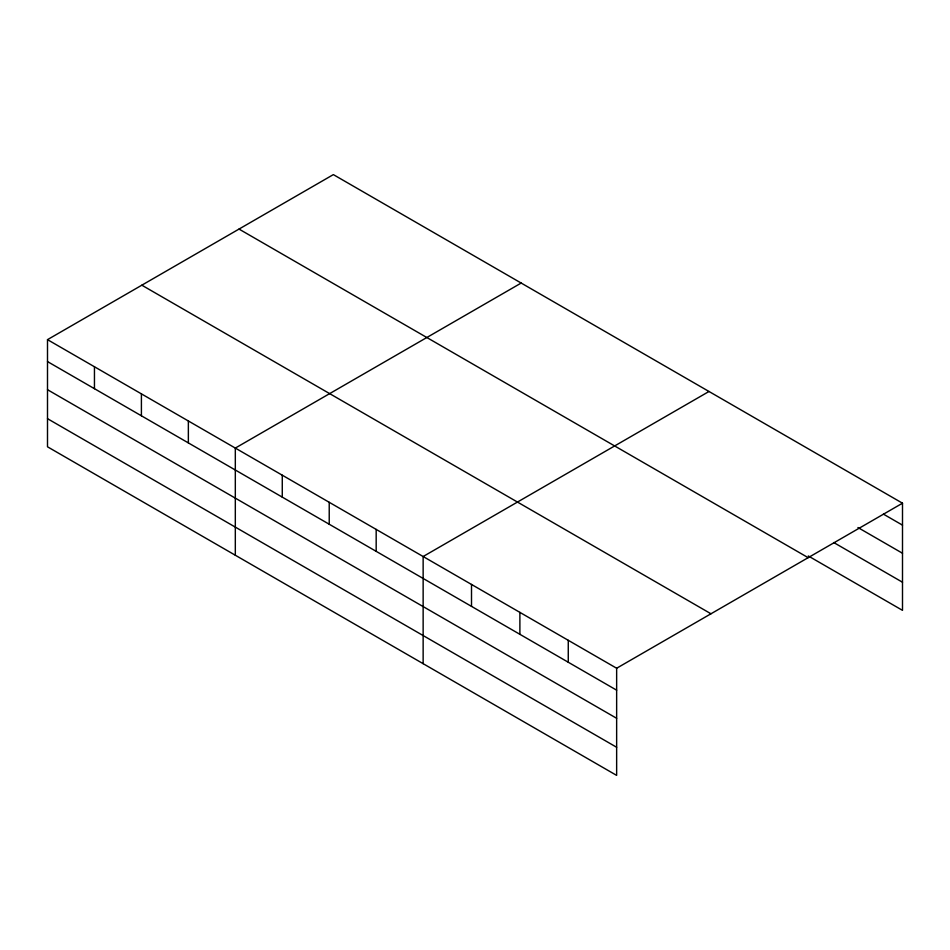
<?xml version="1.0" encoding="UTF-8"?>
<svg xmlns="http://www.w3.org/2000/svg" width="950" height="950" viewBox="0 0 950 950"><rect width="100%" height="100%" fill="white"/><g stroke="black" fill="none" stroke-linecap="round" stroke-linejoin="round"><path stroke-width="1.43" d="M616.645 718.295L616.645 668.242L47.5 339.649L47.5 446.797L616.645 775.39L616.645 718.295L47.5 389.702M808.296 555.964L902.5 610.351L902.5 503.203L333.355 174.61L47.5 339.649M521.17 283.053L235.315 448.079L235.315 555.227M708.985 391.483L423.142 556.522L423.142 663.67M616.645 668.242L902.5 503.203M883.405 514.116L902.5 525.148M857.945 527.535L902.5 553.256M833.756 542.545L902.5 582.231M239.02 229.081L808.165 557.674M141.835 285.19L710.98 613.783M47.5 361.582L616.645 690.175M47.5 418.677L616.645 747.27M568.266 640.312L568.266 662.245M519.888 612.382L519.888 634.315M471.509 584.452L471.509 606.385M376.176 529.411L376.176 551.344M329.223 502.301L329.223 524.246M282.269 475.19L282.269 497.135M188.361 420.981L188.361 442.914M141.407 393.87L141.407 415.803M94.454 366.759L94.454 388.692"/></g></svg>
